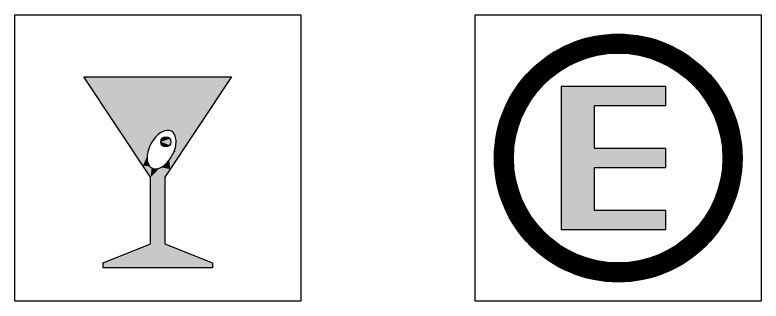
# Model space of a CAD drawing. Extents: x 1216 to 44401, y 2119 to 23617.
# Drawn here: x 38965 to 41576, y 7516 to 8516 of the extents above; entities that cross this region are included whole.
import ezdxf

# ---------------------------------------------------------------- set-up
doc = ezdxf.new("R2010")
doc.units = 0
doc.header["$LTSCALE"] = 10
doc.header["$MEASUREMENT"] = 0
doc.layers.get('0').update_dxf_attribs({"linetype": 'CONTINUOUS'})

# ---------------------------------------------------------------- blocks, each defined once
blk = doc.blocks.new('A$C18B4671C')
at = {"color": 142, "true_color": 0x0094d4}
for points in [[(0, 0), (0, 1000), (1000, 1000), (1000, 0)], [(308.3, 116.7), (308.3, 133.3), (475, 200), (475, 433.3), (241.7, 783.3), (758.3, 783.3), (525, 433.3), (525, 200), (691.7, 133.3), (691.7, 116.7)]]:
    blk.add_lwpolyline(points, close=True, dxfattribs=at)
blk.add_lwpolyline([(550.8, 509.4, 0.05934), (561.5, 536.8, 0.072877), (564, 560.7, 0.106718), (558.5, 582.5, 0.155603), (547.6, 593.7, 0.155603), (532.2, 596.5, 0.106718), (511, 589, 0.072877), (492.6, 573.6, 0.05934), (475.8, 549.4, 0.05934), (465.1, 522, 0.072877), (462.5, 498.1, 0.106718), (468.1, 476.3, 0.155603), (479, 465.1, 0.155603), (494.3, 462.3, 0.106718), (515.5, 469.8, 0.072877), (533.9, 485.2, 0.05934)], format="xyb", close=True, dxfattribs=at)
blk.add_circle((527.9, 556.3), 17.7, dxfattribs=at)
at = {"color": 142, "linetype": 'CONTINUOUS', "true_color": 0x0094d4}
for points in [[(241.7, 783.3), (548.7, 593), (758.3, 783.3)], [(241.7, 783.3), (547.6, 593.7), (548.7, 593)], [(241.7, 783.3), (546.4, 594.3), (547.6, 593.7)], [(241.7, 783.3), (545.2, 594.8), (546.4, 594.3)], [(241.7, 783.3), (544, 595.3), (545.2, 594.8)], [(241.7, 783.3), (542.7, 595.7), (544, 595.3)], [(241.7, 783.3), (541.4, 596), (542.7, 595.7)], [(241.7, 783.3), (540.1, 596.3), (541.4, 596)], [(241.7, 783.3), (538.8, 596.5), (540.1, 596.3)], [(241.7, 783.3), (537.5, 596.6), (538.8, 596.5)], [(241.7, 783.3), (536.2, 596.7), (537.5, 596.6)], [(241.7, 783.3), (534.9, 596.7), (536.2, 596.7)], [(241.7, 783.3), (533.5, 596.6), (534.9, 596.7)], [(241.7, 783.3), (532.2, 596.5), (533.5, 596.6)], [(241.7, 783.3), (530.4, 596.2), (532.2, 596.5)], [(241.7, 783.3), (528.5, 595.9), (530.4, 596.2)], [(241.7, 783.3), (526.7, 595.5), (528.5, 595.9)], [(241.7, 783.3), (524.8, 595), (526.7, 595.5)], [(241.7, 783.3), (523, 594.5), (524.8, 595)], [(241.7, 783.3), (521.2, 593.9), (523, 594.5)], [(241.7, 783.3), (519.5, 593.2), (521.2, 593.9)], [(241.7, 783.3), (517.7, 592.5), (519.5, 593.2)], [(241.7, 783.3), (516, 591.7), (517.7, 592.5)], [(241.7, 783.3), (514.3, 590.9), (516, 591.7)], [(241.7, 783.3), (512.6, 590), (514.3, 590.9)], [(241.7, 783.3), (511, 589), (512.6, 590)], [(241.7, 783.3), (509.3, 587.9), (511, 589)], [(241.7, 783.3), (507.7, 586.8), (509.3, 587.9)], [(241.7, 783.3), (506, 585.7), (507.7, 586.8)], [(241.7, 783.3), (504.4, 584.5), (506, 585.7)], [(241.7, 783.3), (502.8, 583.2), (504.4, 584.5)], [(241.7, 783.3), (501.3, 582), (502.8, 583.2)], [(241.7, 783.3), (499.7, 580.7), (501.3, 582)], [(241.7, 783.3), (498.2, 579.3), (499.7, 580.7)], [(241.7, 783.3), (496.8, 577.9), (498.2, 579.3)], [(241.7, 783.3), (495.4, 576.5), (496.8, 577.9)], [(241.7, 783.3), (494, 575.1), (495.4, 576.5)], [(241.7, 783.3), (492.6, 573.6), (494, 575.1)], [(241.7, 783.3), (491, 571.7), (492.6, 573.6)], [(241.7, 783.3), (489.4, 569.8), (491, 571.7)], [(241.7, 783.3), (487.9, 567.9), (489.4, 569.8)], [(241.7, 783.3), (486.4, 566), (487.9, 567.9)], [(241.7, 783.3), (484.9, 564), (486.4, 566)], [(241.7, 783.3), (483.5, 562), (484.9, 564)], [(241.7, 783.3), (482.1, 560), (483.5, 562)], [(241.7, 783.3), (480.8, 557.9), (482.1, 560)], [(241.7, 783.3), (479.4, 555.8), (480.8, 557.9)], [(241.7, 783.3), (478.2, 553.7), (479.4, 555.8)], [(241.7, 783.3), (477, 551.6), (478.2, 553.7)], [(241.7, 783.3), (475.8, 549.4), (477, 551.6)], [(241.7, 783.3), (474.7, 547.3), (475.8, 549.4)], [(241.7, 783.3), (473.6, 545.1), (474.7, 547.3)], [(241.7, 783.3), (472.5, 542.9), (473.6, 545.1)], [(241.7, 783.3), (471.5, 540.7), (472.5, 542.9)], [(241.7, 783.3), (470.6, 538.4), (471.5, 540.7)], [(241.7, 783.3), (469.7, 536.1), (470.6, 538.4)], [(241.7, 783.3), (468.8, 533.9), (469.7, 536.1)], [(241.7, 783.3), (468, 531.6), (468.8, 533.9)], [(241.7, 783.3), (467.2, 529.3), (468, 531.6)], [(241.7, 783.3), (466.5, 526.9), (467.2, 529.3)], [(241.7, 783.3), (465.8, 524.6), (466.5, 526.9)], [(241.7, 783.3), (465.2, 522.3), (465.8, 524.6)], [(241.7, 783.3), (415.6, 522.4), (465.2, 522.3)], [(548.7, 593), (549.8, 592.3), (758.3, 783.3)], [(549.8, 592.3), (550.9, 591.6), (758.3, 783.3)], [(550.9, 591.6), (552, 590.7), (758.3, 783.3)], [(552, 590.7), (553, 589.9), (758.3, 783.3)], [(553, 589.9), (553.9, 588.9), (758.3, 783.3)], [(553.9, 588.9), (554.8, 588), (758.3, 783.3)], [(554.8, 588), (555.6, 587), (758.3, 783.3)], [(555.6, 587), (556.4, 585.9), (758.3, 783.3)], [(556.4, 585.9), (557.2, 584.8), (758.3, 783.3)], [(557.5, 524.3), (557.1, 523.1), (758.3, 783.3)], [(557.1, 523.1), (584, 521.8), (758.3, 783.3)], [(557.2, 584.8), (557.9, 583.7), (758.3, 783.3)], [(558, 525.6), (557.5, 524.3), (758.3, 783.3)], [(557.9, 583.7), (558.5, 582.5), (758.3, 783.3)], [(558.4, 526.8), (558, 525.6), (758.3, 783.3)], [(558.8, 528), (558.4, 526.8), (758.3, 783.3)], [(558.5, 582.5), (559.3, 580.8), (758.3, 783.3)], [(559.3, 529.3), (558.8, 528), (758.3, 783.3)], [(559.3, 580.8), (560, 579.1), (758.3, 783.3)], [(559.7, 530.5), (559.3, 529.3), (758.3, 783.3)], [(560, 531.8), (559.7, 530.5), (758.3, 783.3)], [(560, 579.1), (560.7, 577.3), (758.3, 783.3)], [(560.4, 533), (560, 531.8), (758.3, 783.3)], [(560.8, 534.3), (560.4, 533), (758.3, 783.3)], [(560.7, 577.3), (561.4, 575.5), (758.3, 783.3)], [(561.1, 535.6), (560.8, 534.3), (758.3, 783.3)], [(561.5, 536.8), (561.1, 535.6), (758.3, 783.3)], [(561.4, 575.5), (561.9, 573.7), (758.3, 783.3)], [(561.9, 538.8), (561.5, 536.8), (758.3, 783.3)], [(561.9, 573.7), (562.4, 571.9), (758.3, 783.3)], [(562.4, 540.7), (561.9, 538.8), (758.3, 783.3)], [(562.4, 571.9), (562.9, 570.1), (758.3, 783.3)], [(562.8, 542.7), (562.4, 540.7), (758.3, 783.3)], [(563.1, 544.7), (562.8, 542.7), (758.3, 783.3)], [(562.9, 570.1), (563.2, 568.2), (758.3, 783.3)], [(563.4, 546.7), (563.1, 544.7), (758.3, 783.3)], [(563.2, 568.2), (563.5, 566.3), (758.3, 783.3)], [(563.6, 548.7), (563.4, 546.7), (758.3, 783.3)], [(563.5, 566.3), (563.8, 564.5), (758.3, 783.3)], [(563.8, 550.7), (563.6, 548.7), (758.3, 783.3)], [(563.8, 564.5), (563.9, 562.6), (758.3, 783.3)], [(564, 552.7), (563.8, 550.7), (758.3, 783.3)], [(563.9, 562.6), (564, 560.7), (758.3, 783.3)], [(564, 560.7), (564.1, 558.7), (758.3, 783.3)], [(564.1, 554.7), (564, 552.7), (758.3, 783.3)], [(564.1, 558.7), (564.1, 556.7), (758.3, 783.3)], [(564.1, 556.7), (564.1, 554.7), (758.3, 783.3)], [(510.2, 556.3), (527.9, 574), (524.9, 573.7)], [(510.2, 556.3), (531, 573.7), (527.9, 574)], [(510.2, 556.3), (524.9, 573.7), (521.9, 572.9)], [(510.2, 556.3), (534, 572.9), (531, 573.7)], [(510.2, 556.3), (521.9, 572.9), (519.1, 571.6)], [(510.2, 556.3), (536.8, 571.6), (534, 572.9)], [(510.2, 556.3), (519.1, 571.6), (516.6, 569.8)], [(510.2, 556.3), (539.3, 569.8), (536.8, 571.6)], [(510.2, 556.3), (516.6, 569.8), (514.4, 567.6)], [(510.2, 556.3), (541.5, 567.6), (539.3, 569.8)], [(510.2, 556.3), (514.4, 567.6), (512.6, 565.1)], [(510.2, 556.3), (543.3, 565.1), (541.5, 567.6)], [(510.2, 556.3), (512.6, 565.1), (511.3, 562.3)], [(510.2, 556.3), (544.6, 562.3), (543.3, 565.1)], [(510.2, 556.3), (511.3, 562.3), (510.5, 559.3)], [(510.2, 556.3), (545.4, 559.3), (544.6, 562.3)], [(510.2, 556.3), (545.6, 556.3), (545.4, 559.3)], [(510.2, 556.3), (545.4, 553.2), (545.6, 556.3)], [(510.2, 556.3), (544.6, 550.2), (545.4, 553.2)], [(510.2, 556.3), (543.3, 547.4), (544.6, 550.2)], [(510.2, 556.3), (541.5, 544.9), (543.3, 547.4)], [(510.2, 556.3), (539.3, 542.7), (541.5, 544.9)], [(510.2, 556.3), (536.8, 540.9), (539.3, 542.7)], [(510.2, 556.3), (534, 539.6), (536.8, 540.9)], [(510.2, 556.3), (531, 538.8), (534, 539.6)], [(510.2, 556.3), (527.9, 538.6), (531, 538.8)], [(510.2, 556.3), (524.9, 538.8), (527.9, 538.6)], [(510.2, 556.3), (521.9, 539.6), (524.9, 538.8)], [(510.2, 556.3), (519.1, 540.9), (521.9, 539.6)], [(510.2, 556.3), (516.6, 542.7), (519.1, 540.9)], [(510.2, 556.3), (514.4, 544.9), (516.6, 542.7)], [(510.2, 556.3), (512.6, 547.4), (514.4, 544.9)], [(510.2, 556.3), (511.3, 550.2), (512.6, 547.4)], [(510.2, 556.3), (510.5, 553.2), (511.3, 550.2)], [(465.1, 522.2), (415.6, 522.4), (448.1, 473.7)], [(465.1, 522.2), (465.2, 522.3), (415.6, 522.4)], [(557.1, 523.1), (556.6, 521.9), (584, 521.8)], [(465.1, 522.1), (465.1, 522.2), (448.1, 473.7)], [(465.1, 522.2), (465.1, 522.2), (448.1, 473.7)], [(465.1, 522), (465.1, 522.1), (448.1, 473.7)], [(465.1, 522.1), (465.1, 522.1), (448.1, 473.7)], [(465.1, 522), (448.1, 473.7), (464.6, 520)], [(465.1, 522), (465.1, 522), (448.1, 473.7)], [(448.1, 473.7), (464.2, 518.1), (464.6, 520)], [(448.1, 473.7), (463.8, 516.1), (464.2, 518.1)], [(448.1, 473.7), (463.5, 514.1), (463.8, 516.1)], [(448.1, 473.7), (463.2, 512.1), (463.5, 514.1)], [(448.1, 473.7), (462.9, 510.1), (463.2, 512.1)], [(448.1, 473.7), (462.7, 508.1), (462.9, 510.1)], [(448.1, 473.7), (462.6, 506.1), (462.7, 508.1)], [(448.1, 473.7), (462.5, 504.1), (462.6, 506.1)], [(448.1, 473.7), (462.5, 502.1), (462.5, 504.1)], [(448.1, 473.7), (462.5, 500.1), (462.5, 502.1)], [(448.1, 473.7), (462.5, 498.1), (462.5, 500.1)], [(448.1, 473.7), (462.6, 496.2), (462.5, 498.1)], [(448.1, 473.7), (462.8, 494.3), (462.6, 496.2)], [(543.6, 461.3), (543.1, 496.8), (541.6, 494.8)], [(543.6, 461.3), (544.5, 498.9), (543.1, 496.8)], [(543.6, 461.3), (556.6, 521.9), (556.1, 520.8)], [(543.6, 461.3), (584, 521.8), (556.6, 521.9)], [(543.6, 461.3), (556.1, 520.8), (555.7, 519.8)], [(543.6, 461.3), (555.7, 519.8), (555.3, 518.7)], [(543.6, 461.3), (555.3, 518.7), (554.8, 517.7)], [(543.6, 461.3), (554.8, 517.7), (554.3, 516.6)], [(543.6, 461.3), (554.3, 516.6), (553.8, 515.6)], [(543.6, 461.3), (553.8, 515.6), (553.4, 514.5)], [(543.6, 461.3), (553.4, 514.5), (552.9, 513.5)], [(543.6, 461.3), (552.9, 513.5), (552.4, 512.5)], [(543.6, 461.3), (552.4, 512.5), (551.8, 511.4)], [(543.6, 461.3), (551.8, 511.4), (551.3, 510.4)], [(543.6, 461.3), (551.3, 510.4), (550.8, 509.4)], [(543.6, 461.3), (550.8, 509.4), (549.6, 507.2)], [(543.6, 461.3), (549.6, 507.2), (548.4, 505.1)], [(543.6, 461.3), (548.4, 505.1), (547.1, 503)], [(543.6, 461.3), (547.1, 503), (545.8, 500.9)], [(543.6, 461.3), (545.8, 500.9), (544.5, 498.9)], [(448.1, 473.7), (463, 492.5), (462.8, 494.3)], [(448.1, 473.7), (463.3, 490.6), (463, 492.5)], [(448.1, 473.7), (463.7, 488.8), (463.3, 490.6)], [(448.1, 473.7), (464.1, 486.9), (463.7, 488.8)], [(448.1, 473.7), (464.6, 485.1), (464.1, 486.9)], [(448.1, 473.7), (465.2, 483.3), (464.6, 485.1)], [(448.1, 473.7), (465.8, 481.5), (465.2, 483.3)], [(448.1, 473.7), (466.5, 479.8), (465.8, 481.5)], [(448.1, 473.7), (467.3, 478), (466.5, 479.8)], [(448.1, 473.7), (468.1, 476.3), (467.3, 478)], [(448.1, 473.7), (468.3, 475.8), (468.1, 476.3)], [(448.1, 473.7), (468.6, 475.3), (468.3, 475.8)], [(448.1, 473.7), (468.9, 474.8), (468.6, 475.3)], [(448.1, 473.7), (469.2, 474.3), (468.9, 474.8)], [(448.1, 473.7), (469.5, 473.8), (469.2, 474.3)], [(448.1, 473.7), (469.9, 473.3), (469.5, 473.8)], [(448.1, 473.7), (470.2, 472.8), (469.9, 473.3)], [(448.1, 473.7), (470.5, 472.4), (470.2, 472.8)], [(448.1, 473.7), (470.9, 471.9), (470.5, 472.4)], [(448.1, 473.7), (471.3, 471.4), (470.9, 471.9)], [(448.1, 473.7), (471.6, 471), (471.3, 471.4)], [(448.1, 473.7), (472, 470.6), (471.6, 471)], [(475, 433.3), (472, 470.6), (448.1, 473.7)], [(475, 433.3), (472.5, 470), (472, 470.6)], [(475, 433.3), (473, 469.5), (472.5, 470)], [(517.2, 470.9), (515.5, 469.8), (543.6, 461.3)], [(518.9, 472), (517.2, 470.9), (543.6, 461.3)], [(520.5, 473.2), (518.9, 472), (543.6, 461.3)], [(522.2, 474.4), (520.5, 473.2), (543.6, 461.3)], [(523.7, 475.6), (522.2, 474.4), (543.6, 461.3)], [(525.3, 476.9), (523.7, 475.6), (543.6, 461.3)], [(526.8, 478.2), (525.3, 476.9), (543.6, 461.3)], [(528.3, 479.5), (526.8, 478.2), (543.6, 461.3)], [(529.8, 480.9), (528.3, 479.5), (543.6, 461.3)], [(531.2, 482.3), (529.8, 480.9), (543.6, 461.3)], [(532.6, 483.8), (531.2, 482.3), (543.6, 461.3)], [(533.9, 485.2), (532.6, 483.8), (543.6, 461.3)], [(533.9, 485.2), (543.6, 461.3), (535.6, 487.1)], [(543.6, 461.3), (537.1, 489), (535.6, 487.1)], [(543.6, 461.3), (538.7, 490.9), (537.1, 489)], [(543.6, 461.3), (540.2, 492.8), (538.7, 490.9)], [(543.6, 461.3), (541.6, 494.8), (540.2, 492.8)], [(475, 433.3), (473.6, 469), (473, 469.5)], [(475, 433.3), (474.1, 468.5), (473.6, 469)], [(475, 433.3), (474.7, 468), (474.1, 468.5)], [(475, 433.3), (475.3, 467.5), (474.7, 468)], [(475, 433.3), (475.8, 467.1), (475.3, 467.5)], [(475, 433.3), (476.5, 466.7), (475.8, 467.1)], [(475, 433.3), (477.1, 466.3), (476.5, 466.7)], [(475, 433.3), (477.7, 465.9), (477.1, 466.3)], [(475, 433.3), (478.3, 465.5), (477.7, 465.9)], [(475, 433.3), (507.9, 465.9), (506.8, 465.5)], [(475, 433.3), (543.6, 461.3), (507.9, 465.9)], [(475, 433.3), (479, 465.1), (478.3, 465.5)], [(475, 433.3), (506.8, 465.5), (505.7, 465.1)], [(475, 433.3), (480.2, 464.5), (479, 465.1)], [(475, 433.3), (505.7, 465.1), (504.6, 464.7)], [(475, 433.3), (504.6, 464.7), (503.5, 464.3)], [(475, 433.3), (481.4, 464), (480.2, 464.5)], [(475, 433.3), (503.5, 464.3), (502.4, 464)], [(475, 433.3), (482.6, 463.5), (481.4, 464)], [(475, 433.3), (502.4, 464), (501.2, 463.7)], [(475, 433.3), (501.2, 463.7), (500.1, 463.4)], [(475, 433.3), (483.9, 463.1), (482.6, 463.5)], [(475, 433.3), (500.1, 463.4), (499, 463.1)], [(475, 433.3), (485.1, 462.8), (483.9, 463.1)], [(475, 433.3), (499, 463.1), (497.8, 462.9)], [(475, 433.3), (497.8, 462.9), (496.7, 462.7)], [(475, 433.3), (486.4, 462.5), (485.1, 462.8)], [(475, 433.3), (496.7, 462.7), (495.5, 462.5)], [(475, 433.3), (487.7, 462.3), (486.4, 462.5)], [(475, 433.3), (495.5, 462.5), (494.3, 462.3)], [(475, 433.3), (489.1, 462.2), (487.7, 462.3)], [(475, 433.3), (494.3, 462.3), (493, 462.2)], [(475, 433.3), (490.4, 462.1), (489.1, 462.2)], [(475, 433.3), (493, 462.2), (491.7, 462.1)], [(475, 433.3), (491.7, 462.1), (490.4, 462.1)], [(475, 433.3), (525, 433.3), (543.6, 461.3)], [(508.6, 466.2), (507.9, 465.9), (543.6, 461.3)], [(509.2, 466.5), (508.6, 466.2), (543.6, 461.3)], [(509.9, 466.8), (509.2, 466.5), (543.6, 461.3)], [(510.5, 467.1), (509.9, 466.8), (543.6, 461.3)], [(511.2, 467.4), (510.5, 467.1), (543.6, 461.3)], [(511.8, 467.7), (511.2, 467.4), (543.6, 461.3)], [(512.4, 468), (511.8, 467.7), (543.6, 461.3)], [(513.1, 468.4), (512.4, 468), (543.6, 461.3)], [(513.7, 468.7), (513.1, 468.4), (543.6, 461.3)], [(514.3, 469.1), (513.7, 468.7), (543.6, 461.3)], [(514.9, 469.4), (514.3, 469.1), (543.6, 461.3)], [(515.5, 469.8), (514.9, 469.4), (543.6, 461.3)], [(475, 433.3), (525, 327.4), (525, 433.3)], [(475, 433.3), (475, 329.9), (525, 327.4)], [(525, 200), (475, 329.9), (475, 200)], [(525, 200), (525, 327.4), (475, 329.9)], [(691.7, 116.7), (525, 200), (308.3, 116.7)], [(525, 200), (308.3, 133.3), (308.3, 116.7)], [(525, 200), (475, 200), (308.3, 133.3)], [(691.7, 116.7), (691.7, 133.3), (525, 200)]]:
    blk.add_solid(points, dxfattribs=at)
blk = doc.blocks.new('A$C266A282F')
at = {"color": 142, "true_color": 0x0094d4}
for points in [[(0, 0), (0, 1000), (1000, 1000), (1000, 0)], [(666.7, 750), (300, 750), (300, 250), (666.7, 250), (666.7, 316.7), (416.7, 316.7), (416.7, 466.7), (666.7, 466.7), (666.7, 533.3), (416.7, 533.3), (416.7, 683.3), (666.7, 683.3)]]:
    blk.add_lwpolyline(points, close=True, dxfattribs=at)
at = {"color": 142, "true_color": 0x0094d4, "const_width": 66.7}
blk.add_lwpolyline([(900, 500, 1), (100, 500, 1)], format="xyb", close=True, dxfattribs=at)
at = {"color": 142, "true_color": 0x0094d4}
for radius in [433.3, 366.7]:
    blk.add_circle((500, 500), radius, dxfattribs=at)
at = {"color": 142, "linetype": 'CONTINUOUS', "true_color": 0x0094d4}
for points in [[(416.7, 683.3), (666.7, 750), (300, 750)], [(416.7, 683.3), (300, 750), (300, 250)], [(416.7, 683.3), (666.7, 683.3), (666.7, 750)], [(416.7, 683.3), (300, 250), (416.7, 533.3)], [(300, 250), (416.7, 466.7), (416.7, 533.3)], [(416.7, 466.7), (666.7, 466.7), (666.7, 533.3)], [(416.7, 466.7), (666.7, 533.3), (416.7, 533.3)], [(300, 250), (416.7, 316.7), (416.7, 466.7)], [(300, 250), (666.7, 250), (666.7, 316.7)], [(300, 250), (666.7, 316.7), (416.7, 316.7)]]:
    blk.add_solid(points, dxfattribs=at)

msp = doc.modelspace()

# ---------------------------------------------------------------- block references
for name, p in [('A$C18B4671C', (38964.7, 7516)), ('A$C266A282F', (40575.9, 7516))]:
    msp.add_blockref(name, p)

doc.saveas('drawing.dxf')
